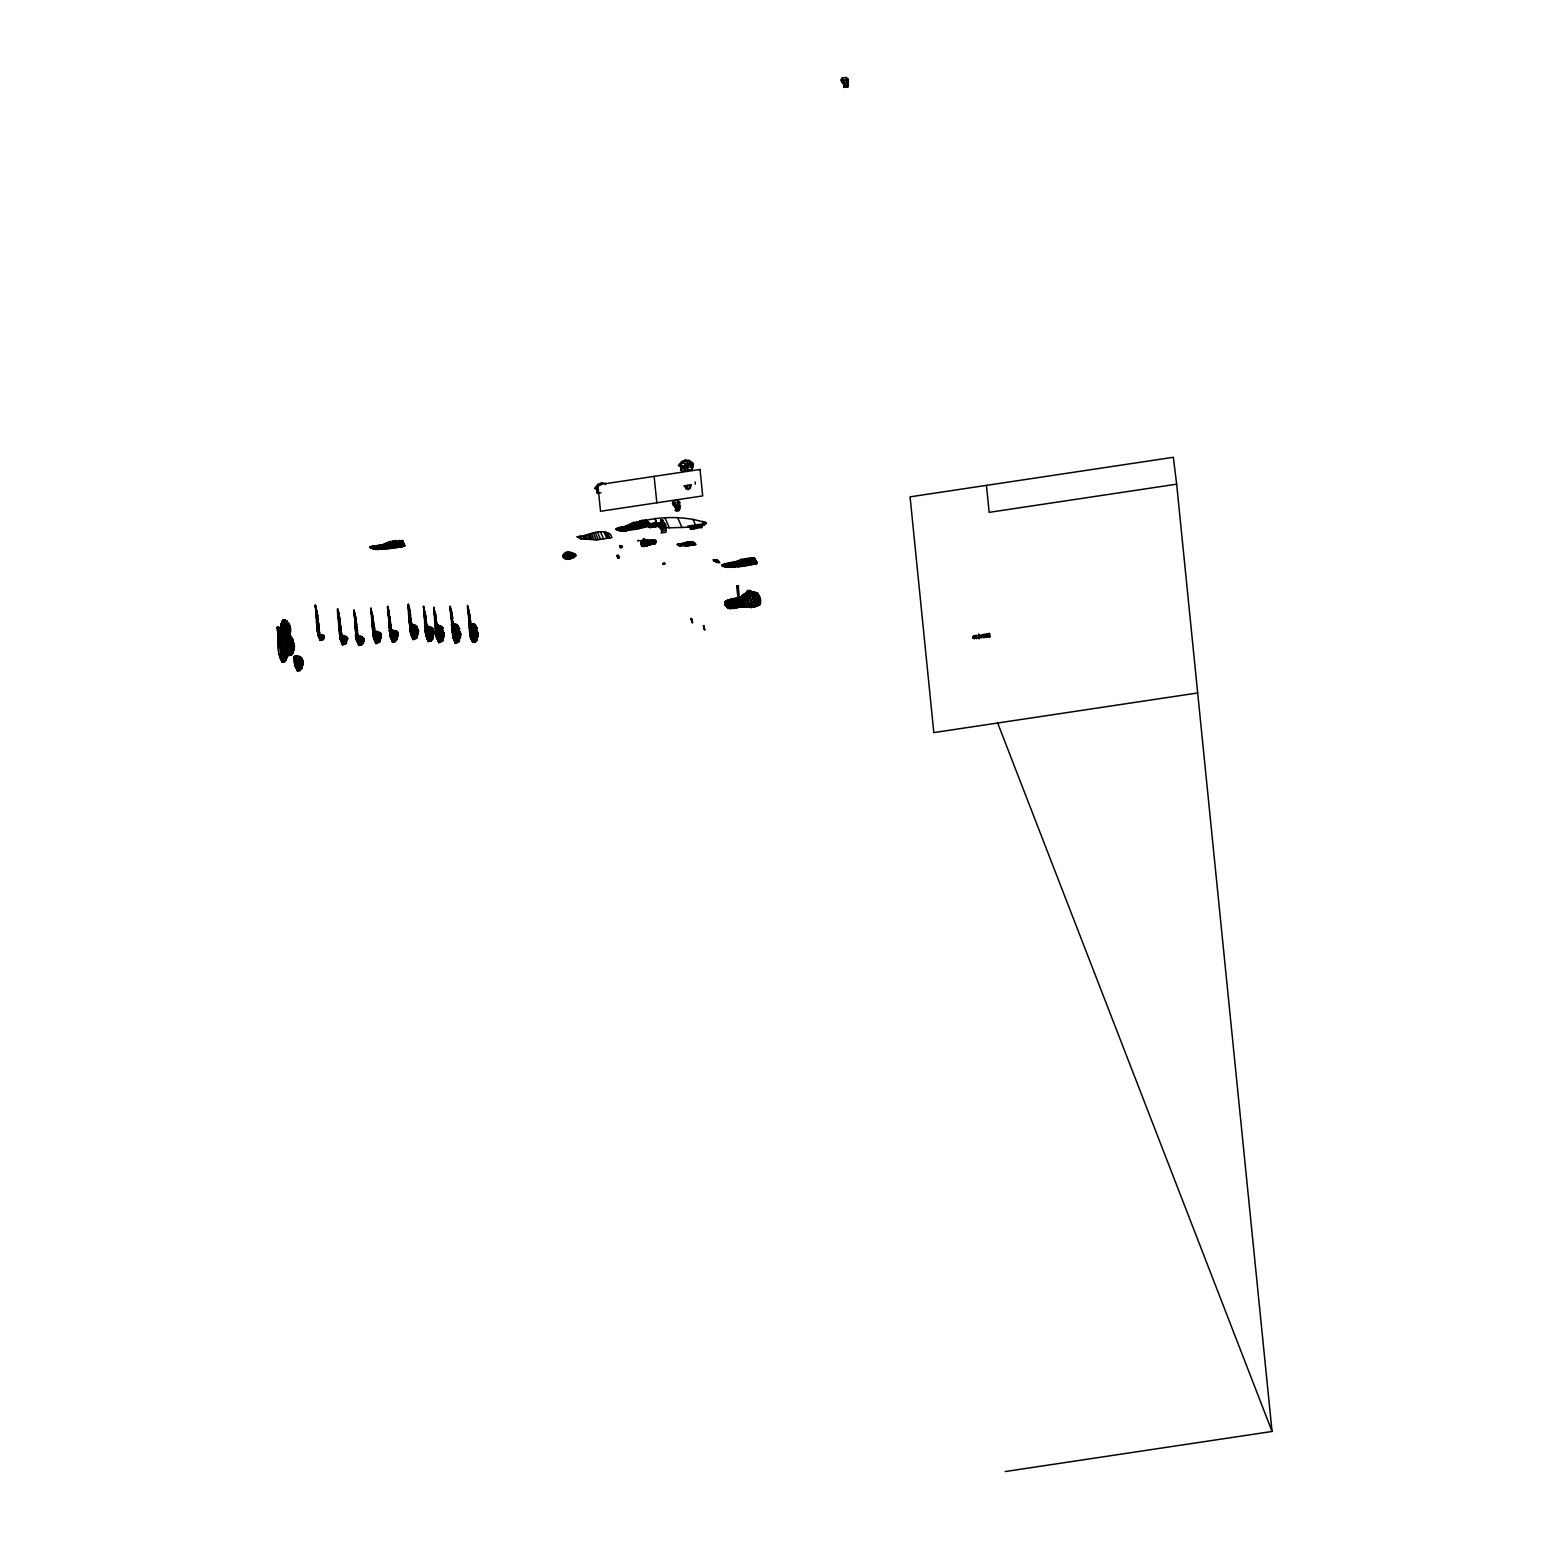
<?xml version="1.0" encoding="UTF-8"?>
<svg xmlns="http://www.w3.org/2000/svg" width="1549" height="1549" viewBox="0 0 1549 1549"><rect width="100%" height="100%" fill="white"/><g stroke="black" fill="none" stroke-linecap="round" stroke-linejoin="round"><path stroke-width="1.5" d="M641.557 545.79L640.86 540.969L648.295 540.756C669.865 538.413 636.794 551.58 642.428 543.505M654.956 523.426C635.361 526.679 665.586 526.563 652.729 523.523C641.964 526.931 654.317 528.093 665.78 524.743L665.896 532.294L661.171 533.011L661.888 530.978L657.454 523.136L654.724 524.259L656.369 526.331L655.382 524.027M741.894 597.74L743.21 594.545C751.749 589.143 762.592 592.434 760.365 603.936L754.75 605.833L729.017 608.176L724.796 604.226L724.719 602.058L726.462 601.845C728.553 621.478 744.488 592.067 724.971 601.787C723.673 611.719 740.616 608.563 741.777 604.981L741.952 606.685L740.228 605.891C738.002 607.46 726.074 606.976 728.708 605.31L728.03 604.033M650.057 542.712C653.601 546.468 657.628 541.627 648.799 544.706C639.253 547.688 650.541 547.049 646.398 540.504M282.421 625.525L282.731 620.491L285.016 620.142L286.914 621.052L288.54 625.641M662.43 527.725L661.675 521.084L662.972 520.909C665.876 532.682 659.487 527.125 661.036 519.922L662.972 520.909L663.727 527.531L662.333 527.706L661.036 519.922L661.481 521.606M287.088 653.329L284.106 623.318L281.221 623.763L281.686 627.907M649.031 544.551C644.965 546.933 638.982 547.068 645.856 545.403M650.251 543.835C656.466 541.221 656.931 544.222 654.53 540.369C648.779 539.904 630.656 541.569 647.792 544.028C649.593 537.038 636.368 541.53 646.862 540.504L646.959 541.472M286.391 655.789L291.444 655.033L284.88 619.968L289.121 624.034C293.148 629.92 287.901 638.304 281.628 633.192L281.724 621.827L285.035 620.065L286.042 622.214M650.599 526.912C665.45 525.982 643.977 528.693 648.779 525.614M654.627 543.273C656.795 538.413 656.931 545.19 649.631 544.319M646.862 540.504L644.752 540.407M644.423 545.616L642.893 545.906M701.871 526.815L702.607 523.911L687.737 526.157L702.046 527.202L690.583 529.506L690.06 528.325L696.488 527.299L697.031 528.538M280.872 633.735L281.802 634.122L281.182 629.862L278.123 626.958C278.723 634.238 274.909 659.39 284.532 661.926L278.123 626.958L278.084 628.197M642.525 540.64C643.164 541.201 642.157 537.484 650.87 541.705M727.352 603.548C730.431 598.495 751.168 593.964 758.294 594.487L759.901 604.613L731.573 607.266L737.692 606.976L738.137 605.62M282.692 642.622C287.669 647.385 289.392 656.602 284.532 661.926L284.493 653.426L282.112 644.965L280.117 643.726L276.961 627.229M290.36 638.343L291.657 639.021L290.902 637.472L292.761 639.873L294.446 646.611L291.444 655.033L291.87 649.496L289.005 638.052L282.634 635.555M298.976 659.564L297.35 660.339L299.964 670.659L298.976 659.564L299.983 658.848L301.552 664.385L299.964 670.659C291.735 670.736 293.845 645.546 297.447 671.027L296.091 659.448L299.983 658.848M394.956 633.192L396.931 634.257L397.357 631.605L389.361 630.482L392.594 642.041L395.111 641.654L395.537 636.136L397.783 634.528L396.408 631.14M426.072 629.649L433.004 628.604C437.825 635.884 424.136 640.783 425.2 629.959C426.169 633.231 425.859 642.351 430.971 641.131L430.932 632.65C437.38 629.494 428.628 624.615 424.91 626.958L427.795 633.618M286.003 660.436L286.352 654.53M292.277 650.657C297.021 656.098 280.156 653.833 293.013 652.865L294.446 646.611L292.838 640.434M301.261 660.126L302.655 661.074L301.435 669.168L297.234 670.504L296.924 667.677L301.339 666.999C305.908 662.178 300.7 653.291 293.903 656.486L295.143 665.76L294.542 662.197L297.35 668.684L301.339 666.999M321.572 640.163L320.294 640.337C320.12 630.404 315.434 621.769 315.899 611.739L317.661 615.824L315.318 606.298M319.21 633.773L317.042 628.797L320.294 640.337L322.812 639.969L324.031 636.058L321.94 634.49L317.99 635.071L317.042 628.797L319.946 635.458M343.897 644.539L342.619 644.733C339.87 644.423 334.197 584.167 339.986 620.22L338.205 616.115M339.463 633.367L342.271 639.853L342.619 644.752L345.892 643.687L346.356 640.453M355.399 630.888L358.284 637.549L355.05 626.764L356.638 640.182L353.888 610.151L354.895 613.423M356.038 636.62C362.815 633.328 366.59 641.17 361.459 645.062C353.346 644.907 354.489 619.445 358.942 645.449L360.22 645.255M372.438 628.971L375.323 635.652L372.167 626.299L370.927 608.234L374.645 628.836L372.496 623.898M377.569 638.362C386.03 635.942 377.975 629.049 372.728 631.973L375.981 643.532L379.97 641.654L379.311 638.788M389.051 627.481L391.955 634.141C389.922 635.942 385.624 593.596 388.547 610.016M414.416 639.388C409.052 641.809 405.625 580.081 410.504 615.05L408.723 610.964M408.568 609.396L410.272 613.346L413.099 639.582L417.107 637.704L415.868 634.412M428.298 638.575C427.543 631.295 423.69 621.885 424.058 612.901L425.82 616.986L423.38 606.666M438.967 634.567C447.061 632.786 440.923 625.254 435.269 628.042L438.154 634.683L434.998 625.351L433.759 607.285L437.476 627.907L435.327 622.95M442.627 631.682L443.982 635.09L437.747 636.019L435.559 631.043L438.812 642.583L442.801 640.724L442.143 637.839M450.991 614.527L452.773 618.613C446.364 583.218 452.637 634.412 454.748 635.264L451.863 628.584C457.497 625.815 463.654 633.347 455.561 635.129M454.264 625.506L459.569 628.778L457.923 630.966L452.153 631.585L455.057 638.246C464.932 637.917 459.53 628.003 452.153 631.585L455.387 643.145L458.678 642.08L459.356 639.408M468.437 613.772L470.218 617.877C463.79 582.482 470.083 633.657 472.193 634.509L469.289 627.848C474.943 625.06 481.1 632.592 473.007 634.374M472.581 630.056L476.221 626.493L473.781 623.744L469.25 624.421L468.998 621.943L471.496 627.713L469.018 619.348L470.547 637.123C468.631 618.806 469.037 645.41 475.349 642.022L476.821 640.531L476.182 637.646M748.09 593.093L747.276 590.576L750.432 590.653L752.078 592.647L749.019 590.614L749.813 593.867L746.153 592.764L748.206 590.672L748.051 593.848L746.153 592.764L748.206 590.672M653.581 526.95L651.664 527.396L651.258 525.227M289.121 624.034L287.204 622.582L289.431 625.118L286.739 627.19L280.853 626.416L282.886 620.258L284.009 623.434C291.812 617.819 292.374 646.301 287.63 622.195M643.455 541.84C642.37 537.038 644.132 541.86 648.45 541.201C657.299 539.614 645.217 547.184 652.129 542.75M277.039 628.255L281.511 630.036L283.564 642.816L281.26 645.468M597.004 489.852L597.527 493.569L597.159 490.046M680.631 467.74C682.547 465.242 695.714 462.125 692.054 469.502L681.328 470.683L680.631 467.74L681.153 468.921L692.674 466.752L689.15 460.44L685.278 460.072L681.599 461.583L678.307 465.571L687.059 466.714L687.911 463.287L685.278 460.072M280.95 643.59L280.117 635.942L282.46 633.657L282.421 625.622L288.114 624.77L290.65 637.801L293.71 644.248L293.768 650.522L290.573 652.787L280.446 654.588M287.843 636.697L287.03 629.049L288.908 626.822M647.075 544.803L645.681 546.139L645.217 544.202M759.572 604.362L754.053 607.092L743.384 606.414L751.129 607.518L756.996 606.201L756.725 600.838C770.628 598.824 731.205 608.118 727.236 603.955C726.578 596.888 743.21 595.668 740.461 605.795L742.165 606.453C747.838 606.008 740.558 592.241 738.292 598.127M675.829 507.859L673.234 504.897L674.241 503.038L677.688 502.534L679.314 503.987L677.862 504.199L677.668 500.25L678.733 510.976L679.759 507.607L678.675 506.639L676.429 506.988L675.345 510.183L676.526 511.306L679.604 509.544L679.604 501.992L677.668 500.25L673.699 500.85L672.363 503.076L675.829 507.859L673.699 500.85L673.892 502.844M846.18 77.45L848.116 79.173L848.116 86.744L843.876 87.383L844.941 84.169L848.271 84.808L847.303 84.943L846.18 77.45L842.211 78.05L840.875 80.258L845.057 85.292M743.21 594.545L746.366 601.457L746.153 607.208L745.534 606.356L754.344 607.227L754.866 604.846M747.044 606.24L748.206 607.208L748.457 604.4M291.812 638.362C293.381 642.971 285.616 644.539 282.518 642.215L278.53 642.68M451.495 624.46L454.302 630.927C461.718 630.288 457.71 621.304 451.495 624.46L453.102 637.878L452.502 634.316L455.406 643.145L456.684 642.951M283.293 662.12L281.744 661.791L285.306 661.249L285.578 652.71L282.673 644.307L281.376 642.971L278.123 643.629L279.188 642.467L281.686 644.752M285.152 655.401L292.219 654.356L293.032 648.76L289.779 639.311L290.438 635.342L288.637 633.87L289.799 635.884M396.699 635.4L395.111 641.654L394.182 636.852L395.537 636.136L392.052 636.658L393.853 636.387M430.932 632.65L429.635 633.347L430.971 641.131L432.016 631.915M649.709 544.59C647.54 539.846 657.725 538.355 655.576 542.421M290.05 633.212L290.399 636.639C297.137 641.305 288.617 646.959 283.68 644.403L285.152 629.32L287.03 629.049M979.181 638.943L978.678 633.928M655.053 541.588C653.717 542.247 657.705 544.377 654.53 540.369M678.791 507.414L679.875 505.807L678.501 504.587L675.538 505.032L676.526 511.306M650.154 543.312L653.097 544.125L652.574 540.349L653.852 543.118L655.576 542.034M281.628 633.192L281.143 625.234L284.009 623.434M847.187 83.84L847.129 86.88M281.376 642.971L283.409 639.563L283.893 627.19L288.676 623.472M649.864 540.891L650.425 544.493M653.252 540.543L642.874 540.407M726.462 601.845L736.627 599.173L737.982 604.091M747.199 592.26L749.832 593.131L750.432 590.653L749.019 590.614L749.813 593.867L749.948 590.692L751.246 592.977M278.394 639.737L281.569 639.253L280.195 640.202L280.892 644.674M282.015 662.314L281.918 659.971L286.855 657.434L287.436 654.104L282.538 639.621M296.072 661.462L296.905 669.846L301.435 669.168C303.527 663.998 304.282 653.562 295.065 659.158L296.149 668.084M277.62 628.758L281.763 630.366L279.536 632.573L283.041 643.551L286.197 647.947L281.085 651.742L281.918 659.971M413.293 631.547C420.418 630.249 416.565 622.95 410.853 624.828M424.91 626.958C430.564 624.189 436.702 631.721 428.608 633.502M438.696 631.895L442.975 628.236L437.689 624.944M472.735 631.702L477.015 628.042L471.709 624.75M652.284 543.021C655.672 544.648 653.717 537.871 654.162 541.472M679.372 503.657L679.604 501.992L677.862 502.244M847.884 80.838L848.116 79.173L846.393 79.444M726.249 605.214L724.719 602.058L727.623 600.083L729.017 608.176L728.785 599.657L730.237 608.35M293.903 656.486L294.659 658.189L300.855 657.26L301.087 662.856L302.558 664.889L301.532 668.49L296.653 669.226L296.091 665.412M388.586 610.035L392.342 641.518L395.886 640.976L397.706 635.884L396.602 631.237L390.116 632.205M425.646 628.681L431.842 627.752L432.461 630.714L432.094 633.347L426.207 634.219L426.498 637.065M286.1 659.758L287.533 653.523L286.197 647.947L282.421 642.583L285.345 646.998L280.931 650.096L281.085 651.742M344.265 642.119L347.712 638.595L343.162 635.4M377.627 640.918L381.073 637.394L376.523 634.18M414.783 636.968L418.23 633.425L413.68 630.23M440.458 639.969L443.905 636.445L439.354 633.251M457.052 640.531L460.498 637.007L455.948 633.793M474.497 639.776L477.944 636.252L473.394 633.057M655.537 541.434L650.832 540.524L650.929 541.879M749.929 606.182L751.129 607.518L751.672 605.33M279.807 641.538L283.118 638.846L281.105 628.933L286.294 630.888L285.035 624.654L280.989 625.273L283.157 620.684M663.611 563.216L663.088 564.301L664.87 564.03L664.463 563.081M736.685 585.967L738.466 586.238L736.685 585.967L738.079 599.018L739.338 598.824L738.253 585.735M301.784 663.243L301.571 657.667L294.852 658.674L295.917 667.522L295.414 664.211M301.552 667.909L302.326 659.293L295.588 660.319L296.401 666.767M286.216 636.929L285.481 644.694M575.763 555.859C562.132 542.208 556.846 568.289 575.763 555.859L563.72 557.679M757.538 600.083L758.061 601.593L755.176 603.219L756.996 606.201L757.558 604.207L754.692 603.045M285.984 658.577L287.456 652.884L285.829 651.413M301.416 667.29L302.655 661.074L295.375 662.159M397.377 634.722L397.822 632.069L390.522 633.173M432.268 630.617L433.894 632.108L432.442 639.64L428.221 640.996L427.911 638.169M644.268 544.028L643.009 539.304L644.384 538.858L645.217 539.614L641.209 541.782L641.77 546.255L643.222 545.693M654.607 526.737L649.496 526.331L649.728 527.454C651.587 518.005 653.233 533.263 649.438 524.569L649.728 527.454M284.029 621.691L283.874 620.103L285.829 627.326M315.222 605.485L319.501 638.537L324.38 637.801M622.621 527.125L626.803 530.726C620.084 532.198 608.641 528.132 624.363 526.718L628.545 530.3L648.76 525.518L649.593 526.796M283.874 620.549L287.843 643.203L288.927 655.421L287.611 655.614M644.19 538.994L644.287 540.039M414.706 634.393L418.307 632.069L416.933 628.681M469.657 631.024L472.484 637.51L478.021 634.896L476.647 631.489M974.457 638.943L974.108 635.516M282.15 622.814L280.95 627.384L285.152 629.32M653.968 525.886L655.537 526.583M285.965 624.228C283.544 622.369 290.379 621.846 288.114 624.77L285.829 624.266M642.796 540.311L643.397 539.226M727.468 563.565L729.695 567.437L756.628 562.035L757.287 563.197C733.432 570.71 692.693 566.256 754.77 558.821L749.058 559.828M648.624 524.975L654.84 523.155L648.508 524.704L649.263 526.989C646.572 525.15 651.839 524.995 648.315 525.014M653.523 542.789L653.833 543.951L652.361 543.718M660.939 520.251L662.333 519.631L662.682 523.117M633.27 523.523C656.699 516.282 683.032 515.139 706.267 522.923L704.04 525.15M647.327 524.588L651.122 523.698L651.877 526.912M649.496 526.331L650.251 527.531L648.528 524.801M654.937 540.407L655.44 543.505L650.348 544.241M728.127 605.833L729.211 607.731L725.068 603.142L725.532 601.38L727.081 600.857L728.107 607.924L727.41 600.237L738.021 597.914M691.512 620.045L691.338 618.438L692.364 622.098M692.558 466.791L692.054 469.502C692.074 464.313 693.836 467.953 691.338 466.152L692.48 465.997M976.47 638.769L976.102 635.013M648.237 541.647C647.211 537.522 650.27 544.28 650.522 544.473M651.006 523.988L654.743 523.059L655.304 527.009L654.336 527.047M727.991 604.594L729.792 601.845L742.571 598.824L752.717 594.506L758.623 595.242L759.087 599.792M286.642 650.812L294.097 647.908L291.406 637.898M296.091 659.448L297.098 666.147L302.636 663.514L302.229 659.874L297.95 660.513M739.783 604.613L739.996 606.608L729.366 606.53M651.064 543.176L655.091 543.544L654.975 540.891M286.12 659.196L286.797 654.995M293.032 652.284L294.136 645.449L292.316 641.654M398.074 544.377L403.824 543.505L372.012 548.423L369.649 547.029L402.895 541.376L399.855 541.86M655.091 523.93L649.747 525.963C648.469 521.49 651.567 527.899 655.227 524.472C657.589 527.028 652.129 528.403 652.11 526.137M292.897 651.664C295.704 643.009 288.346 634.122 286.449 625.68M388.567 610.054L392.052 640.841L396.583 640.163L398.035 632.612L390.755 633.715M649.67 524.762L650.077 525.673C646.94 527.88 650.716 522.575 649.651 525.769M648.721 524.53L648.392 525.847M277.968 630.288C282.905 627.306 284.551 636.136 280.33 637.646M288.695 627.209L289.295 628.913L286.313 630.888M726.384 600.973L730.76 599.618L732.619 606.705M689.15 460.44L693.197 463.345L692.5 466.365L691.338 466.152M737.634 598.592L751.73 592.357L754.75 605.833M641.112 541.472L644.461 539.594M656.021 541.221L654.549 542.518M689.944 488.516L691.512 484.798L683.864 485.941L688.105 489.523L689.944 488.516L689.595 485.089M730.102 600.121L732.154 599.134M731.767 599.734L734.265 599.037L735.949 604.439M651.451 543.912L650.832 540.524M725.281 601.574L725.552 603.045M283.486 643.532L281.492 647.501M622.078 547.068L619.794 545.5C619.116 549.566 624.053 546.836 620.568 547.3M652.865 524.762L652.729 523.523C653.697 531.268 650.561 525.188 649.612 524.201M726.152 601.419L724.719 602.058L727.101 604.807L725.222 604.672L724.971 601.787M285.306 621.246L284.88 619.968L286.797 621.807L282.286 621.962L281.337 624.383M848.407 83.007L844.05 82.213L843.237 83.782L844.05 82.213L842.211 78.05L842.424 80.025L840.875 80.258M678.888 508.866L675.693 508.227L675.538 505.032M290.476 635.903C289.082 621.943 290.747 637.394 281.337 631.295M641.383 542.557C645.41 539.614 653.717 544.357 655.479 540.582M641.286 542.131C646.262 538.374 660.707 544.822 653.446 540.62M282.557 642.08L282.538 636.349L280.408 639.388M842.772 80.238L841.746 82.078L842.772 80.238L846.219 79.715L847.845 81.168L846.374 81.381L846.219 79.715M725.029 601.999L725.068 603.142L726.268 601.554L725.861 603.587L727.333 603.336L729.366 606.433L738.408 605.872M648.741 525.15L650.328 526.447L652.4 525.847M283.312 621.459L281.221 623.763L284.629 625.951M736.104 605.969L733.819 607.653L732.89 606.124M843.876 87.383L844.05 82.213M282.538 639.021L288.404 640.589L290.399 636.639M750.432 590.653L751.207 591.679M741.622 596.171L742.746 594.893L741.855 596.384M695.152 543.641L680.592 545.829L677.475 544.396M725.068 603.142L724.893 601.903M615.921 528.925L617.683 530.126L648.411 522.362L650.87 524.472M652.129 523.949L651.877 524.666M597.798 484.45L594.506 488.458L595.92 489.174L598.901 485.553L602.251 484.179L601.477 482.959L597.798 484.45L598.901 485.553M679.74 466.288L682.722 462.667L686.071 461.292L689.576 461.621L693.274 464.255M692.635 466.326L685.607 464.235L684.193 467.12L690.331 463.519L692.848 465.339L690.544 465.687L690.331 463.519L685.607 464.235L681.599 461.583M283.39 637.626L286.526 638.827L289.586 637.413L288.288 636.058L285.326 636.503M281.531 630.946L282.538 632.031L278.897 634.238M733.994 601.051L733.781 598.998L736.627 599.173M756.996 606.201L759.901 604.613L759.01 596.191L755.873 595.668L749.968 596.404L729.192 604.904L727.701 604.149M643.358 540.02L643.59 542.247M731.922 602.968L732.445 605.059L750.471 598.263L759.475 597.759L760.172 604.342L757.248 605.698L739.706 606.627M430.099 638.904L433.294 636.639L433.023 631.063M739.415 597.856L751.459 592.105L757.364 592.918M738.079 599.018L739.338 598.824M293.497 644.946L286.449 647.792M283.215 654.143L286.584 651.858L285.926 647.346L279.595 648.295M302.036 660.571L296.788 663.146L294.659 658.209M651.471 544.183L649.825 544.706L649.341 541.085M988.185 634.548L989.501 633.425L989.85 636.833L972.753 638.265L974.36 638.014M278.181 639.272L280.408 638.924L280.892 640.395L278.181 641.848L281.724 642.196M739.938 603.123C744.236 603.878 753.24 597.372 759.862 599.211L748.574 603.336L748.632 606.104M283.448 645.236L282.964 643.668L287.185 654.801L281.686 657.454L281.899 659.816M443.982 635.09L438.464 637.704L435.559 631.043L436.489 637.317L434.901 623.898L437.883 632.011M650.599 544.125L643.029 546.352L644.19 546.274M288.288 636.058L290.283 633.831L289.179 630.83M648.644 544.125L645.526 545.713M624.363 526.718L633.986 522.303L640.821 528.19L649.07 526.098L642.428 520.367L639.679 520.851L646.533 526.737M454.302 630.927L454.477 632.573L457.923 630.966M394.259 639.427L397.435 637.162L397.783 634.528L390.774 635.71L389.361 630.482L391.51 635.477M575.976 555.258L562.984 557.214M758.061 601.593L758.661 603.064L755.776 604.826L755.409 601.244M644.791 539.923L645.004 542.073M745.863 606.937C749.735 607.634 758.661 607.227 758.661 603.064M755.486 604.129L758.371 602.406M641.054 541.221L643.513 540.272M654.975 540.717L655.44 541.685M284.532 624.479L282.421 625.622L280.872 624.634M640.996 541.066L643.513 540.059M989.501 633.425L972.598 636.736L974.205 636.465M282.983 621.594L286.914 621.052L284.861 620.084M754.286 563.72L737.556 566.644L735.039 562.287L742.068 559.189L745.824 565.714M740.228 598.824L740.945 598.456C742.862 592.473 752.136 591.079 757.635 593.248L750.897 592.318M640.937 541.027L642.273 540.369L643.067 544.261M393.214 548.152L384.927 548.927L382.971 544.454L390.29 541.492L393.214 548.152L402.024 546.797L404.851 545.848L402.546 540.562L388.935 542.673M577.641 537.251C585.251 536.438 600.935 527.415 610.519 534.386L611.932 537.6L596.384 539.943L580.352 538.703L577.39 536.67M655.304 526.931L653.504 527.125L652.884 523.543M743.017 595.842C747.18 588.31 748.787 607.344 748.109 601.148M646.94 545.79L648.973 544.841L647.85 544.706M281.724 622.853L285.539 621.691L288.424 623.124L281.492 624.363L288.424 623.124L285.771 623.298M739.125 598.263L744.662 594.584L744.817 596.036M682.509 543.718L683.303 545.538L686.401 546.003L695.985 544.57L694.455 542.866L677.32 544.473L686.807 542.286L688.298 545.713M660.958 520.387L662.236 519.728M641.518 543.254L653.814 542.731M740.228 605.891L744.082 605.156L744.198 606.24M649.012 544.222L641.731 544.958L641.034 542.595L642.273 542.092L641.034 542.576L641.789 545.48M648.799 526.021L665.102 524.782L663.747 525.227L662.488 522.11L661.191 522.788L662.469 522.071M687.427 466.307L683.554 466.733L688.182 466.036L687.911 463.287M654.549 526.234L664.753 523.988L650.018 525.944M753.918 564.32L757.287 563.197L754.324 558.027L740.829 560.389M757.306 601.825L760.036 600.818L758.371 597.914L760.036 600.818L757.306 601.825L756.725 600.818L759.378 599.637M759.746 601.574L756.899 602.367C762.863 599.792 758.642 604.013 754.808 603.8M753.995 563.216L754.557 564.204L757.287 563.178L756.628 562.035L753.976 563.216L750.897 557.853L740.422 559.692L744.082 566.024M757.306 601.806L760.036 600.799M758.236 598.921L760.191 602.329L757.461 603.336L756.512 601.709M760.21 602.348L757.461 603.355L759.862 601.767M664.753 523.988L663.282 523.949M754.557 564.185L757.287 563.197M662.546 526.37L663.824 525.905M641.828 545.984L649.012 544.822L646.94 540.02L647.521 543.35M681.115 470.005L680.805 466.965L687.349 465.475L687.601 469.56M651.8 526.137L655.421 525.382M641.635 543.912L650.561 543.796M645.449 545.384L647.676 545.442L647.405 541.743M684.735 469.967L684.329 465.842L681.057 468.05M728.669 607.595L725.222 604.672L728.669 607.595L727.681 603.936M648.392 522.342C640.841 523.988 651.684 522.71 646.01 520.29L632.534 522.884L639.175 528.596L640.821 528.19M755.718 601.767L756.086 605.349L758.971 603.587L757.945 593.79L754.789 593.073L735.794 598.553M750.645 593.151L747.489 593.867L751.672 592.376L757.635 593.248M645.371 544.977L646.843 545.519M727.314 603.219L725.861 603.587L725.532 601.38M725.164 601.477L725.552 605.194L725.455 603.471L726.036 605.117L730.779 606.627M641.46 522.381L646.843 521.006L617.509 528.422L619.232 530.416L649.012 522.865L645.546 523.059M616.018 529.351L647.831 521.858L616.657 529.758M646.727 524.065L649.554 523.349L619.271 530.455L620.239 530.784M646.01 520.29L642.428 520.387M643.997 521.723L628.197 525.731L632.767 529.681L639.175 528.596M621.013 529.274L619.077 529.777M647.346 524.608L621.711 531.113L618.322 528.209M648.024 525.208L625.099 531.017L621.052 527.512M630.772 524.143L634.916 523.097M647.327 521.432L644.984 522.575M281.434 624.17L284.358 624.499M658.402 526.699L669.323 527.822L696.334 526.95L704.272 525.092L702.588 521.258M662.527 527.028L663.824 526.737L663.475 523.252L662.159 523.368M733.606 599.405L735.639 598.96M663.534 527.28L662.469 519.844L661.249 520.115L662.236 527.512C666.186 527.338 658.267 524.395 662.74 524.821M661.926 526.776L663.224 526.505M752.272 560.893L755.622 560.312L723.112 565.985L722.26 564.475M753.647 592.338L757.384 602.561M662.023 527.067L663.321 526.796M662.12 527.28L663.417 527.028M652.691 523.698L654.685 523.155L654.956 525.769M662.004 522.536L663.301 522.284L662.256 519.883M399.197 540.311L400.184 543.409L403.573 542.886L397.803 543.776M703.749 627.79C706.46 635.613 702.723 621.033 703.672 627.132M989.598 634.277L980.866 635.806L981.02 637.413L989.772 635.981M721.892 565.075L755.041 559.286L756.958 562.616M722.318 565.521L755.312 559.77L749.329 560.293M755.97 560.893L724.274 566.431L756.28 561.416L750.258 561.9M753.608 562.558L726.442 567.302L724.583 564.068M748.322 592.977L752.039 592.899M724.719 602.058L728.804 601.961L728.572 599.87M728.843 604.304L727.41 601.457L727.236 603.955M726.036 605.117L728.359 604.71L726.036 605.117L725.532 602.871M732.077 604.4L729.192 604.904L728.204 603.181M732.445 605.059L741.603 603.452L739.628 597.643M756.164 601.089L759.184 600.567L756.164 601.089L756.687 606.027M740.286 604.265L744.198 604.091M748.303 602.851L746.831 603.645M742.784 604.807L732.232 605.93L732.387 607.382M754.595 604.265L757.19 602.871M748.729 604.865L757.306 603.374M748.612 559.034L754.324 558.047M749.6 560.757L755.312 559.77M752.95 561.435L755.97 560.912M346.763 636.871L340.586 637.917L341.07 641.247L340.799 638.401L347.189 637.336M380.125 635.652L373.948 636.716L374.432 640.027L379.718 639.253M389.109 622.408L391.258 627.345L388.78 619L391.064 638.537L390.561 635.206L396.738 634.161M410.834 630.211L417.881 629.146L413.777 627.635L409.885 628.023L411.085 632.747L417.262 631.702M430.525 633.986L426.42 634.703L431.609 633.657M442.956 634.722L436.779 635.768L434.979 619.542L436.915 623.995L438.774 642.583L440.09 642.39M459.55 635.264L453.373 636.31L453.857 639.64L453.586 636.813L459.976 635.729M476.976 634.528L470.799 635.574L469.928 633.56L468.94 623.705L473.781 623.744M380.551 636.116L374.161 637.201L375.981 643.532L377.259 643.338M417.707 632.166L411.085 632.767M444.021 632.631L435.908 633.754L436.992 636.252L443.382 635.187M477.421 634.993L471.012 636.058L467.934 607.208L471.535 639.447L476.802 638.653M401.869 546.816L399.352 547.204L396.389 540.543L388.625 541.956L391.452 548.423M399.506 541.027L402.546 540.562L399.506 541.027L401.23 540.775M369.649 547.029L403.108 541.84L400.068 542.324L402.024 546.797M370.017 547.494L403.321 542.324L397.551 543.234M400.513 543.35L370.753 547.959L370.075 546.429M377.027 545.345L378.808 549.45L372.031 548.423L404.057 544.028L398.306 544.919M404.347 544.628L373.89 549.353L372.438 546.061M404.618 545.306L377.085 549.566L375.342 545.616M568.89 558.608L572.123 558.105M386.282 543.079L390.697 542.402M662.12 524.685L658.867 524.337L662.449 525.421M664.87 524.259L663.417 524.491L664.87 524.259L664.095 522.458L661.171 522.478L662.004 524.395M657.221 525.711L658.499 525.518M688.066 545.171L689.111 545.016M656.292 526.098L660.784 525.421M673.234 504.897L674.415 504.722M404.851 545.848L380.667 549.159L378.885 545.093M679.875 505.807L678.501 504.587M675.693 508.227L679.759 507.607M662.507 522.362L657.454 523.136L659.525 525.847L660.861 525.634L659.603 522.71M664.095 522.458L656.311 523.639L657.415 526.157M654.724 524.259L664.25 522.826M654.82 524.453L664.347 523.039M654.046 525.072L664.54 523.485M576.944 536.883L580.778 536.167M654.162 525.324L664.657 523.756M659.332 527.609L665.663 527.125M703.169 522.575L705.395 522.226L706.054 523.775L703.846 524.124M660.9 529.351L666.109 528.577M703.498 523.349L706.267 522.923M661.888 530.978L665.896 530.378M689.15 526.873L702.588 524.859M692.984 527.299L702.278 525.905M564.572 553.613L571.387 552.586M619.949 545.868L621.343 545.655M563.41 554.465L573.149 553.012M620.026 546.081L621.652 545.829M620.123 546.294L621.923 546.023M562.829 555.317L574.427 553.574M620.22 546.526L622.233 546.507M562.694 555.781L574.95 553.942M620.452 547.029L622.233 546.758M562.539 556.265L575.531 554.329M620.684 547.591L621.846 547.417M562.926 556.73L575.589 554.813M575.124 556.556L564.882 558.085M566.392 558.492L574.195 557.311M567.844 558.763L573.169 557.969M692.229 541.86L685.065 542.924L686.401 546.003M693.139 542.111L683.477 543.544L684.329 545.519L695.346 543.854M677.242 544.861L693.642 542.402M694.668 543.118L678.539 545.538L678.017 544.357M694.901 543.37L679.082 545.751L678.443 544.299M616.909 555.588L618.283 555.375M617.044 555.897L618.419 555.684M695.52 544.067L685.123 545.616L684.135 543.331M617.199 556.265L618.574 556.052M617.296 556.459L618.748 556.478M617.489 556.924L618.864 556.711M617.606 557.195L618.98 556.982M617.702 557.427L619.077 557.214M617.819 557.698L619.193 557.485M617.954 557.989L619.426 558.008L618.245 555.297L616.87 555.51L618.051 558.221M1197.687 692.965L933.815 732.6L910.076 496.842L1173.348 457.284L1176.659 484.179L989.153 512.351L986.442 485.36M663.282 563.507L664.56 563.313M663.069 563.759L664.657 563.526M664.753 563.759L663.166 564.281M281.666 622.582L283.661 622.272M717.865 560.544L713.895 561.145L713.314 559.789L716.761 559.905L719.782 562.461L718 562.732L716.761 559.905M713.469 560.138L716.025 559.77M713.624 560.506L716.935 560.002M713.779 560.854L717.439 560.293M715.754 561.145L718.252 560.777L719.046 562.577M276.961 627.461L278.839 628.332M715.87 561.416L718.484 561.009M277.174 627.713L279.169 627.422L280.292 629.475L279.149 629.126L279.672 633.386L277.62 633.696M715.987 561.687L718.717 561.261M716.103 561.977L718.949 561.551M283.893 627.19L287.398 626.648M716.219 562.21L719.336 561.958M277.097 628.604L278.104 628.449M279.904 628.7L281.395 629.533M738.195 560.835L740.712 560.467M277.29 630.54L279.382 630.211M278.026 630.733L281.492 630.23L277.987 630.269M278.104 631.566L282.17 630.946L281.24 629.61M277.465 632.128L281.202 631.663M284.939 630.946L287.552 630.559M278.22 632.67L282.538 632.031M284.784 632.708L288.056 632.224M278.723 633.831L280.485 633.56M282.015 633.735L280.659 632.186M278.607 634.8L282.073 634.277M277.794 635.458L279.904 635.129M278.878 635.419L281.24 635.071M284.822 634.664L288.424 634.122M278.549 635.845L282.847 635.187L281.182 629.862M279.323 637.646L280.64 637.452M279.498 639.369L281.143 639.137M289.005 638.052L285.365 638.614M279.149 640.008L282.77 639.466M278.22 640.512L280.195 640.202M278.336 640.783L282.208 640.202M278.549 641.247L281.724 640.763M279.691 641.286L281.511 641.015M318.339 635.884L323.044 635.187M316.461 619.89L318.532 636.368L323.644 635.593M318.745 636.852L318.474 634.006L318.765 636.852L324.031 636.058M324.264 636.6L318.997 637.394L315.609 605.775M319.268 638.014L324.399 637.239M278.2 645.081L284.009 644.365L285.268 646.34M409.652 625.196L413.06 624.692M279.672 645.313L283.757 644.713M324.283 638.478L319.772 639.156L316.887 610.751L315.454 607.46M278.975 645.623L284.493 644.791M287.804 644.345L290.438 643.939M409.962 625.912L414.842 625.196M278.588 645.972L281.841 645.488M323.586 639.292L320.062 639.814L319.752 636.988L320.256 640.357M344.962 635.884L340.025 636.62L340.296 639.466L338.708 626.048L341.961 636.852L339.076 630.191M376.639 631.585L372.728 631.973L375.168 637.626M346.26 636.562L340.025 636.62L340.877 640.744M410.33 626.745L416.119 625.873M373.135 632.883L378.595 632.069M410.524 627.209L416.642 626.28M279.149 647.25L285.403 646.417L283.719 644.152M393.252 630.094L389.361 630.482L392.246 637.142L394.182 636.852M279.362 647.753L285.849 646.785M373.483 633.696L379.97 632.728M389.748 631.392L395.208 630.559M417.301 627.287L409.885 628.023L410.814 634.296L410.698 633.076M347.615 637.956L340.799 638.401M373.677 634.161L380.725 633.115L379.795 632.631M410.272 628.933L417.572 627.907M279.866 648.895L286.197 647.947M339.715 635.903L341.283 639.563L347.712 638.595M356.502 638.943L356.347 637.336L361.285 636.6M381.19 633.56L373.077 634.703L373.658 638.265L372.07 624.847L375.052 632.96M434.998 625.351L438.464 625.022M411.472 629.378L417.494 628.468M424.988 627.151L428.628 626.609M347.634 639.175L341.535 640.086L341.806 642.932L346.705 642.196M380.977 636.755L374.393 637.743L373.077 634.703L381.422 634.122M390.309 632.67L397.357 631.605M410.621 629.746L417.126 628.758M356.638 640.163L356.347 637.336L362.582 637.278M425.297 627.868L430.506 627.093L431.067 630.056L433.197 631.101L432.558 628.139L425.859 629.146M435.385 626.241L440.245 625.525M341.806 640.705L347.46 639.853M363.279 637.665L356.909 638.614L357.18 641.46M374.413 635.806L381.499 634.741M374.451 640.027L373.735 636.232L379.621 635.361M410.214 630.753L418.327 629.61M435.734 627.074L441.523 626.203M346.511 640.705L342.097 641.363L342.348 644.21M355.457 625.815L357.606 630.753L355.108 622.408L357.412 641.944L357.122 639.117L363.705 638.13M374.626 636.349L381.383 635.322M344.827 641.267L341.322 641.789L337.721 609.532M391.045 634.316L398.132 633.251L396.699 638.924L391.568 639.698L391.239 636.426M409.575 625.022L412.46 631.682L409.226 620.897L410.814 634.296L410.524 631.469L418.559 630.153M435.947 627.539L442.065 626.609M456.355 624.499L451.805 625.176L451.553 622.698L454.051 628.449L451.185 616.289M345.485 641.422L342.31 641.906L343.936 641.654M357.354 639.66L363.938 638.672M381.151 636.019L374.916 636.968L372.728 631.973M388.76 621.575L390.367 634.741L396.254 633.87M346.724 641.615L341.593 642.39L337.566 609.648M390.561 635.206L398.016 633.831L396.68 639.485L391.8 640.221L391.529 637.626L391.781 640.24L391.51 637.394L391.8 640.221M418.307 632.069L412.053 632.999C407.019 621.498 412.073 637.917 418.656 630.792M435.346 628.216L438.735 627.713M451.592 625.912L453.063 626.164M357.354 639.66L364.054 639.292L362.931 643.571L358.419 644.248L354.934 613.443L356.309 620.917L354.547 616.831M411.163 635.129L410.524 631.469L416.778 631.392M436.392 628.565L442.724 627.616M452.172 625.99L457.381 625.215M357.877 641.034L358.148 643.629L357.858 640.802L363.957 639.873L363.028 642.893L358.148 643.629L357.567 639.834M378.924 637.626L375.42 638.149L377.22 637.898M411.531 631.856L418.54 631.372M426.304 630.191L433.236 629.146M435.656 628.933L440.516 628.197M452.366 626.454L457.884 625.622M381.073 637.394L374.664 638.537M425.607 630.869L432.887 629.843M436.663 629.184L442.975 628.236M451.979 626.803L456.839 626.067M346.608 642.874L342.097 643.551L338.573 612.552M380.996 637.975L374.897 638.885L375.168 641.731L380.067 640.996M426.575 630.792L433.333 629.785L432.442 639.64L427.931 640.318L425.046 611.913L423.613 608.621M452.579 626.938L458.272 626.086M279.11 653.484L287.223 652.342M288.404 652.032L292.819 651.374M354.101 612.552L358.129 641.422L363.783 640.57L360.607 642.835L361.459 645.062L361.808 642.138L358.652 642.603L360.278 642.37M426.808 631.334L433.236 630.366L433.856 633.309L432.539 638.982L427.66 639.718L427.117 636.349L427.66 639.718L427.621 637.472M436.005 629.746L442.898 628.817M280.931 653.407L285.578 652.71M342.387 644.21L345.892 643.687M418.114 632.805L411.298 633.251L411.589 636.077L416.855 635.284M425.956 631.682L432.442 630.714M436.218 630.211L442.336 629.301M452.327 627.616L458.117 626.745M469.018 625.157L474.827 624.46M279.42 654.201L282.712 653.697M291.793 652.09L288.637 652.574L288.908 655.421L290.205 655.227M358.439 642.08L362.834 641.422L362.234 644.384L358.71 644.907L358.129 641.422M380.822 638.653L374.897 638.904L375.168 641.731L374.877 638.885L375.187 641.731M416.061 633.677L412.576 634.199L411.763 632.399M426.169 632.147L433.197 631.101M437.167 630.327L442.259 629.572M452.54 628.081L458.775 627.248M417.223 636.465L412.092 637.239L411.782 634.393L418.23 633.425M469.812 625.719L475.33 624.886M379.873 639.505L374.684 640.589L370.908 608.35M418.153 634.006L412.034 634.935L412.305 637.762L417.204 637.026M426.382 632.65L433.662 631.547L433.449 634.741L432.791 633.735M437.457 630.985L441.329 630.404M451.94 628.778L458.736 627.829M469.405 626.048L475.717 625.351M357.916 643.106L363.047 642.332M375.942 643.532L375.652 640.705L378.847 640.221M436.663 631.256L442.995 630.307M738.35 585.967L736.762 586.49M417.959 634.703L412.305 635.555L413.118 639.582M426.614 633.192L433.894 632.108M435.966 631.934L441.426 631.121L443.556 632.166L436.508 633.231M452.25 629.494L459.317 628.178M469.773 626.88L475.562 626.009M380.086 640.415L374.955 641.189L374.606 637.917M436.934 631.856L443.246 630.908M280.95 655.75L287.185 654.801M393.891 641.848L392.594 642.041L392.284 639.195L395.46 638.73M426.885 633.793L431.609 633.096M437.167 632.399L443.169 631.489M453.257 629.727L459.569 628.778M469.967 627.345L476.221 626.493M417.01 635.555L412.615 636.213L412.867 639.04L416.41 638.517M436.315 632.747L442.801 631.779M452.598 630.307L459.491 629.359M280.427 656.524L287.01 655.537M379.97 641.654L375.458 642.351L371.063 609.822M417.088 635.826L411.821 636.62L408.22 604.381M437.438 633.018L442.53 632.244M469.366 628.023L476.182 627.074M279.711 657.047L283.661 656.447M452.811 630.772L458.93 629.843M470.431 628.391L476.743 627.422M280.698 657.125L287.127 656.156M379.253 642.467L375.749 643.009L371.14 610.635M469.676 628.739L475.62 627.81M281.666 657.415L283.603 657.125M477.015 628.042L470.702 628.991L468.94 623.705M280.931 657.667L287.03 656.737M444.253 633.173L436.218 634.47L436.508 637.317L436.392 636.097M453.257 631.818L459.588 630.869M471.148 629.204L474.807 628.642M417.107 637.704L412.596 638.382L409.072 607.557M456.916 631.682L454.264 632.069L455.871 631.837M470.044 629.552L476.937 628.623M281.202 658.286L286.855 657.434M437.244 634.858L444.331 633.793M452.54 632.495L459.84 631.469M470.238 630.017L476.356 629.107M293.981 656.66L297.621 656.118M436.566 635.303L442.452 634.412M471.186 630.133L476.298 629.378M281.511 658.945L285.907 658.286M444.214 634.393L437.476 635.4L437.999 640.783L437.438 636.968M452.908 633.309L459.763 632.05M471.477 630.792L475.369 630.211M453.102 633.773L460.15 632.728L459.22 632.244M470.702 631.063L477.015 630.114M453.315 634.277L460.615 633.173M469.986 631.74L475.446 630.927L477.595 631.973L470.547 633.038M432.345 637.491L427.156 638.575L423.768 606.956M443.808 635.806L436.992 636.252L433.914 607.382M454.322 634.238L458.194 633.638M470.973 631.663L477.286 630.714M431.319 638.207L428.163 638.672L429.789 638.44M453.567 634.819L460.827 633.715M471.186 632.205L477.208 631.295M437.496 637.588L443.905 636.445M453.082 637.878L452.811 635.032L457.749 634.296M470.354 632.573L476.84 631.585M427.427 639.175L432.558 638.401L432.19 637.239M453.838 635.419L460.924 634.354M471.458 632.825L476.569 632.05M438.812 642.603L437.225 636.813L437.709 637.936L443.827 637.026M453.45 638.691L452.811 635.032L459.046 634.974M295.297 659.7L302.229 658.674M440.458 638.091L437.07 638.595L436.779 635.768L437.263 639.098L442.549 638.304M454.051 635.961L460.808 634.935M478.06 632.437L469.928 633.56L470.896 637.936L470.606 635.109L476.492 634.219M294.6 660.377L301.455 660.223M443.653 637.704L437.999 638.556L433.894 608.873M471.748 633.483L475.64 632.902M454.341 636.581L460.576 635.632M470.412 635.903L470.528 637.123L470.257 634.296L478.273 632.979M442.104 641.538L438.58 642.061L438.27 639.234L442.704 638.556M442.782 638.846L437.515 639.64L433.759 607.498M460.402 636.368L453.818 637.355L460.498 637.007M471.283 634.683L478.37 633.599M295.162 661.675L302.21 660.61L294.949 661.191L294.659 658.189M437.786 640.24L442.917 639.466M471.496 635.206L478.254 634.199M442.898 640.047L438.018 640.783L437.709 637.936M459.472 640.608L454.612 641.325L454.302 638.498L460.421 637.588M478.021 634.896L471.767 635.826L469.599 630.85M295.607 662.701L302.888 661.617M442.801 640.724L438.29 641.402L435.405 612.997L433.972 609.706M460.227 638.265L454.593 639.117L455.135 642.622M477.847 635.613L471.264 636.62L472.038 640.589L476.918 639.853M459.279 639.117L454.883 639.776L450.565 610.248M477.944 636.252L471.535 637.394M457.613 639.66L454.109 640.202L450.352 608.06L453.663 639.156M455.367 643.145L455.077 640.318L458.272 639.834M472.038 640.589L471.748 637.743L472.038 640.589L471.748 637.743L477.867 636.833M302.636 663.514L296.382 664.463L294.271 659.661M459.491 640.027L454.36 640.802L454.031 637.53M471.09 638.401L474.497 637.898M477.673 637.51L472.019 638.362L472.832 642.409L474.13 642.215M295.859 665.237L302.442 664.25M470.606 635.109L471.303 638.904L476.569 638.111M472.329 639.021L476.724 638.362M296.111 665.857L302.558 664.889M459.395 641.267L454.883 641.944L451.34 610.964M475.698 639.079L472.309 639.04L468.011 609.512M302.481 665.47L296.13 665.857M455.174 642.622L458.678 642.08M476.937 639.272L471.806 640.047L471.477 636.775M296.633 666.999L302.287 666.147M476.821 640.531L472.309 641.209L468.824 610.364M476.124 641.344L472.619 641.867L472.309 639.04M1005.185 1471.55L1272.058 1431.47L1176.659 484.179M278.471 647.753L281.511 647.308M278.781 650.754L281.821 650.309M684.193 467.12L687.194 465.436M657.105 525.421L658.364 525.247M278.007 637.394L280.272 637.065M412.266 631.198L413.873 630.946M414.377 633.928L412.576 634.199L413.002 637.065M290.263 652.342L288.85 653.058L288.579 650.522M281.163 653.93L282.867 653.678M375.691 640.686L377.317 640.453M427.601 633.134L429.189 632.902M437.689 631.527L439.277 631.295M392.304 639.195L393.93 638.962M412.828 636.736L414.454 636.503M281.473 656.931L283.254 656.66M437.96 634.199L439.548 633.967M471.709 631.334L473.316 631.101M281.724 659.467L283.351 659.235M438.251 637.201L440.052 636.949M454.535 634.761L456.142 634.528M296.324 659.971L297.931 659.738M471.98 634.006L473.587 633.773M440.148 639.505L438.27 639.234M454.844 637.762L456.645 637.51M296.595 662.662L298.318 662.41M472.29 637.026L474.091 636.755M455.096 640.299L456.723 640.066M474.168 639.311L472.542 639.563L472.813 642.39M296.905 665.644L298.705 665.392M298.783 667.948L297.35 668.684M661.81 521.626L663.108 521.432M423.884 611.332L425.607 615.302L428.415 641.518L429.731 641.325M297.447 671.027L298.744 670.833M579.365 536.399L580.352 538.703M641.615 542.518L641.034 542.576M641.131 542.944L642.603 543.196L641.267 543.37M653.329 541.337L655.498 541.008M654.298 541.937C658.306 540.388 651.258 547.359 654.065 540.117M654.375 542.208L656.06 541.86L654.588 542.905M649.593 543.079L651.432 543.544M649.67 543.35L655.053 542.653L654.588 540.93M644.365 545.345L653.852 543.118L652.942 542.634L655.363 543.234M641.209 543.157L642.486 542.77M661.559 520.813L662.875 520.658M654.085 526.408L655.072 526.292M713.314 559.789L715.057 559.576L716.296 562.423M735.407 607.208L737.44 606.995M662.488 527.396L663.805 527.26L663.224 525.944M661.442 520.522L662.759 520.387M661.346 520.251L662.643 520.135M282.712 643.261L282.692 641.15L283.564 642.816M278.878 630.211L281.511 630.036M748.961 592.299L750.239 592.221M278.394 628.061L280.001 627.945L277.968 627.306M600.935 492.853L597.294 492.892L597.043 491.808M641.731 544.938L643.145 544.996L641.576 544.415M285.268 623.143L288.404 623.318M662.352 524.453L663.669 524.53M649.767 525.808L648.934 526.66M285.19 620.452L282.112 621.11L284.319 621.304M472.639 630.385L475.446 630.927M438.619 630.579L441.426 631.121M601.477 482.959L605.33 483.327L605.775 484.508M724.796 604.226L726.83 606.956M641.809 546.158L643.184 546.352L642.816 542.712M651.006 526.912L650.077 525.014M641.189 544.202L642.583 544.435M652.265 544.164L651.955 543.002M754.014 592.26L757.151 592.822L757.519 596.442M695.249 544.667L692.965 541.995L689.499 541.879L690.99 545.306M661.384 524.724L662.778 524.995M641.325 544.88L642.719 545.19M429.112 629.572L431.067 630.056M649.321 524.182L649.825 527.493L649.709 526.253M282.17 643.919L283.68 644.403M983.615 634.374L987.158 637.452M287.475 621.982L285.035 620.065L282.731 620.491L283.544 622.001M277.949 626.977L278.626 628.604M988.339 636.213L989.85 636.833M286.003 651.509L286.12 648.934L286.797 649.941M727.914 608.002L727.817 605.252M652.342 527.028L652.245 524.356M636.697 529.235L631.624 524.879M636.678 521.626L643.513 527.512M629.436 525.111L634.664 529.603M626.338 526.253L630.579 529.913M619.445 527.919L623.24 531.191M633.173 526.195L634.335 527.202M848.116 86.744L844.786 85.95L844.902 87.228M654.511 525.75L653.775 523.233L654.22 526.796M691.319 465.01L692.5 466.365L690.331 463.519M395.944 637.278L396.563 638.304M645.739 546.255L645.023 540.272M290.631 637.239L292.316 639.505M646.146 539.885L646.185 541.569M748.206 558.318L751.865 564.669M741.448 566.489L738.66 561.648M741.913 603.974L741.429 601.767M744.914 558.705L748.67 565.23M736.491 561.725L739.357 566.721M733.026 562.674L735.368 566.74M730.973 562.984L733.277 566.973M729.134 563.274L731.438 567.283M725.765 563.875L727.856 567.496M723.732 564.223L725.242 566.837M744.353 605.64L743.772 604.633L743.965 606.317M734.11 604.768L734.265 606.298M730.605 605.097L729.792 601.845M739.512 563.12L740.151 564.243M748.574 593.248L751.323 601.883M650.386 523.891L650.851 527.628M655.556 541.588L655.692 540.853M569.742 552.664L570.477 554.174M567.902 552.954L570.729 558.782L568.289 553.729M566.063 553.225L566.779 554.736M427.524 630.946L424.968 621.885M408.917 612.707L411.782 624.886L409.633 619.949M338.398 617.877L341.264 630.056L339.134 625.099M319.365 629.765L316.809 620.704M389.767 623.918L390.271 625.041M388.799 548.849L386.63 543.893M288.617 652.574L288.888 655.401L288.133 653.601M657.492 524.608L654.724 518.295L657.028 523.562M401.288 545.093L400.784 543.97M393.175 541.046L396.079 547.707M384.481 543.931L386.708 549.024M380.957 544.822L382.777 548.966M373.638 545.887L375.245 549.585M371.566 546.197L372.728 548.869M357.083 637.123L358.845 643.106M280.253 658.325L281.473 661.133M284.048 620.2L287.339 638.691L286.429 632.476L287.03 636.813M284.687 623.24L285.035 624.654M287.611 640.705L287.843 643.203M288.288 647.521L288.927 655.401L288.385 654.22M700.768 526.737L701.271 527.899M692.965 519.167L696.334 526.95M693.623 527.706L694.165 528.964M692.965 541.995L694.184 544.841M692.732 545.054L691.261 541.666L686.207 542.421L687.679 545.81M677.9 518.141L682.044 527.667M687.853 542.131L689.363 545.558M681.521 543.854L682.276 545.577M680.631 543.97L681.386 545.713M679.837 544.086L680.592 545.829M679.024 544.202L679.721 545.829M664.928 517.734L669.323 527.822M661.133 522.149L661.655 523.31M661.384 524.549L661.888 525.711M653.542 526.331L649.534 525.498M596.83 490.626L597.333 491.808M607.615 532.798L609.841 537.91M605.601 531.869L608.312 538.142M603.897 531.694L606.801 538.374M600.431 531.752L603.529 538.858M597.411 531.946L600.605 539.304M595.165 532.333L598.34 539.633M593.286 532.817L596.384 539.943M591.563 533.631L594.1 539.439M590.072 534.308L592.241 539.304M589.104 534.676L591.079 539.226M587.574 535.025L589.259 538.897M585.735 535.315L587.168 538.587M584.263 535.528L585.638 538.703M582.637 535.722L584.05 538.994M580.643 536.07L581.862 538.916M578.745 536.457L579.558 538.336M467.934 608.68L469.076 611.371M468.127 610.616L469.057 612.765M469.27 613.288L469.715 614.314M468.282 612.223L469.986 616.173M468.631 615.534L470.393 619.6L472.735 639.892M468.844 617.489L470.625 621.633M469.037 620.587L471.245 625.68M472 638.343L470.799 635.574L471.303 638.904M450.488 609.435L451.65 612.107M450.682 611.371L451.611 613.501M451.843 614.043L452.289 615.069M450.836 612.959L452.56 616.928M451.398 618.225L453.199 622.388M451.611 621.343L453.818 626.435M434.088 610.809L435.017 612.959M435.25 613.481L435.695 614.508M434.243 612.417L435.966 616.366M434.417 613.966L436.179 618.07M434.591 615.727L436.353 619.794M434.804 617.683L436.605 621.827M435.017 620.781L437.225 625.873M424.058 607.963L423.38 606.337M423.729 609.744L424.658 611.874M424.891 612.417L425.336 613.443M424.232 614.663L427.117 626.822M424.445 616.618L426.246 620.762M424.62 618.477L426.556 622.93M424.658 619.716L426.866 624.809M427.369 629.301L424.542 622.834L426.13 636.252L425.549 632.689L428.453 641.518M427.369 634.954L425.278 630.153M408.2 605.872L409.71 609.977M408.394 607.789L409.323 609.938M409.556 610.48L410.001 611.506M409.11 614.663L410.911 618.806M409.323 617.78L411.531 622.872M409.304 622.33L412.189 628.991M412.286 635.516L411.298 633.251L411.589 636.077M387.676 608.331L388.838 611.003M387.773 609.144L389.206 612.436M387.889 610.267L388.799 612.397M389.031 612.939L389.477 613.966M388.044 611.855L389.98 617.509L388.199 613.423M388.392 615.185L390.154 619.232L392.497 639.543M388.605 617.122L390.387 621.265M388.799 620.239L391.006 625.331M371.257 611.758L372.186 613.888M372.418 614.43L372.864 615.456M371.411 613.346L373.135 617.315M371.566 614.914L373.348 619M371.76 616.676L373.522 620.742M371.973 618.632L373.774 622.775M372.186 621.73L374.393 626.822M375.187 637.626L375.865 641.034L374.083 624.944L372.147 620.491L373.735 636.232M354.024 611.739L355.186 614.411M354.218 613.675L355.147 615.805M355.379 616.347L355.825 617.373M354.372 615.263L356.096 619.213M354.721 618.593L356.483 622.64L358.903 645.449M354.934 620.529L356.735 624.673M355.147 623.647L357.354 628.739M355.128 628.216L358.013 634.877M355.708 633.89L357.858 638.885M337.701 611.022L338.863 613.694M337.779 611.855L339.212 615.147M337.895 612.959L338.824 615.108M339.057 615.631L339.502 616.657M338.05 614.566L339.773 618.516L342.581 644.733M338.611 619.832L340.412 623.976M338.824 622.93L341.032 628.023M338.805 627.5L341.69 634.161M339.367 633.192L341.535 638.169M341.303 639.737L342.523 642.39L340.722 626.145L338.786 621.691L340.664 640.279M315.899 606.801L315.222 605.175M315.57 608.563L316.499 610.713M316.732 611.235L317.177 612.262M315.725 610.17L317.448 614.12L319.985 637.51M316.073 613.481L318.958 625.66M316.286 615.437L318.087 619.581M316.461 617.296L318.397 621.749M316.499 618.535L318.707 623.647M319.21 628.139L316.383 621.652L317.39 631.527L320.198 637.994M316.751 625.796L319.636 632.457M283.874 620.316L284.532 621.846M387.289 545.403L387.792 546.545M318.707 634.567L319.481 638.537M470.528 627.364L471.903 631.818M651.2 523.775L651.548 527.144M470.005 624.266L470.509 625.409M435.985 624.46L436.469 625.602M425.626 623.395L426.111 624.537M410.291 621.439L410.775 622.582M373.154 625.409L373.638 626.551M356.115 627.326L356.599 628.449M339.773 626.609L340.277 627.752M317.468 622.214L317.952 623.356M282.867 638.227L282.615 635.226M997.672 723.015L1272.058 1431.47M653.349 527.202L652.981 526.002M292.18 639.427L293.032 642.041M650.018 526.892L649.728 523.969M647.056 544.473L646.611 541.627M727.41 605.601L728.107 607.924L727.468 604.652M654.743 540.543L655.072 543.815L654.975 540.291M651.897 541.995L651.897 540.833M285.268 620.684L285.539 621.691M392.4 630.036L392.904 631.818M684.735 469.85L684.987 470.819M652.962 543.815L652.574 540.349M652.148 543.912L651.8 540.562M653.271 524.84L653.504 525.847M650.929 526.157L650.638 524.762M650.967 540.891L651.393 543.196M648.76 542.692L648.973 543.873M423.477 607.479L427.64 639.718L427.35 636.871L427.485 638.072M300.061 659.564L299.499 656.602L294.291 657.376L295.704 667.038M289.605 634.238L289.953 636.116M408.045 604.4L411.802 634.393M387.54 606.859L391.297 639.098M353.869 610.267L357.645 642.506M280.117 643.726L280.931 650.096M649.593 525.982L649.825 527.434M645.449 542.286L645.701 543.893M391.297 637.046L387.695 606.84M438.696 640.086L438.464 637.743M760.114 601.593L760.249 602.793M757.267 603.626L756.958 600.567M646.92 543.583L647.037 544.919M645.643 543.718L645.778 545.132M643.009 544.106L643.145 545.442M454.302 638.498L454.593 641.325M412.053 635.167L412.305 637.762M341.283 639.563L341.806 642.932M296.382 666.632L296.633 669.226M986.79 633.735L987.062 636.407M756.764 592.725L757.054 595.649M756.803 599.153L757.422 605.059M756.048 602.309L756.415 605.795M750.897 600.025L751.555 606.24M743.81 602.522L743.927 603.626M741.39 597.043L741.564 598.766M741.816 603.026L742.165 606.453M740.984 600.509L741.235 602.813M739.415 601.089L739.628 603.084M737.886 603.161L738.234 606.55M735.872 603.684L736.182 606.743M735.368 601.941L735.562 603.8M733.548 602.329L734.09 607.44M730.199 605.62L730.431 607.886M726.791 600.586L727.023 602.793M356.696 638.149L357.006 640.996L356.347 637.336M470.257 634.296L470.547 637.123M452.811 635.032L453.45 638.691M436.992 636.252L437.283 639.079M434.979 622.136L435.211 624.537M424.62 621.072L426.691 637.53M410.524 631.469L411.376 635.593L411.085 632.747M409.285 619.116L409.536 621.517M372.147 623.085L372.38 625.467M373.386 635.419L374.025 639.079M355.108 624.983L355.341 627.384M338.766 624.286L339.018 626.687M318.552 636.368L315.396 605.156M317.7 632.244L317.971 635.071M295.51 666.573L294.852 662.914L295.143 665.76M983.712 635.322L983.964 637.898M847.013 81.768L847.167 83.181M695.114 481.952L695.327 484.179M691.629 465.145L692.054 469.502M704.175 627.229L704.543 629.184M703.788 625.951L704.272 629.049M703.517 625.506L703.846 628.081M685.607 464.235L685.82 466.385M687.679 485.36L688.105 489.523M685.781 485.65L686.11 489.097M680.979 467.159L681.328 470.683M692.171 620.936L692.519 622.988L691.144 618.748M691.609 618.884L692.209 622.233M691.338 618.438L691.667 621.013M678.675 506.639L678.791 507.762M676.429 506.988L676.642 509.214M674.241 503.038L674.589 506.387M654.143 476.376L656.815 502.805M654.259 524.685L654.491 526.989M653.833 524.608L653.717 523.33L653.755 524.414M651.916 523.562L652.458 527.357M653.542 541.124L653.794 544.067L653.581 542.363M653.31 540.252L653.465 541.782M652.923 541.782L653.136 544.028M648.779 543.467L648.276 541.259M646.862 543.157L647.095 545.345M645.565 543.06L645.856 545.79M644.016 542.363L644.423 546.371M455.309 640.802L453.508 624.557L451.572 620.103L453.16 635.845M423.555 606.317L426.924 638.014L426.711 634.18M413.021 637.22L411.221 620.975L409.285 616.521L410.892 632.282M371.082 608.331L374.238 639.543M354.043 610.248L357.122 639.117M285.016 621.556L284.919 620.491M759.997 600.354L760.114 601.554M391.665 631.469L388.702 623.356L390.658 637.588L390.367 634.741M390.871 634.703L392.594 642.041M357.858 640.802L358.129 643.629M357.199 638.111L357.335 639.35M340.025 632.379L340.315 635.38M283.022 621.846L282.886 620.258L282.673 621.652M437.747 638.188L437.999 640.783M281.066 626.764L281.221 628.332M287.494 623.666L287.572 625.273M676.255 508.75L675.345 510.183L679.604 509.544L676.255 508.75M753.027 558.26L751.304 558.55L753.027 558.26M397.183 634.625L390.774 635.71L397.183 634.625M656.873 524.917L655.827 525.072L658.248 524.975L656.873 524.917M637.762 540.717L639.137 540.524L637.762 540.717M658.151 524.724L655.982 525.053L658.151 524.743M700.032 469.483L597.856 484.818L600.528 511.267L702.704 495.912L700.032 469.483M642.68 543.447L641.344 543.622L642.68 543.447M643.009 544.532L641.654 544.706L643.009 544.532M290.302 629.514L288.288 627.268L290.302 629.514M436.857 638.13L436.218 634.47L436.857 638.13M426.149 636.252L425.859 633.405L426.13 636.252M390.309 636.755L390.019 633.928L390.29 636.775M455.29 640.647L455.057 638.246L455.29 640.647"/></g></svg>
